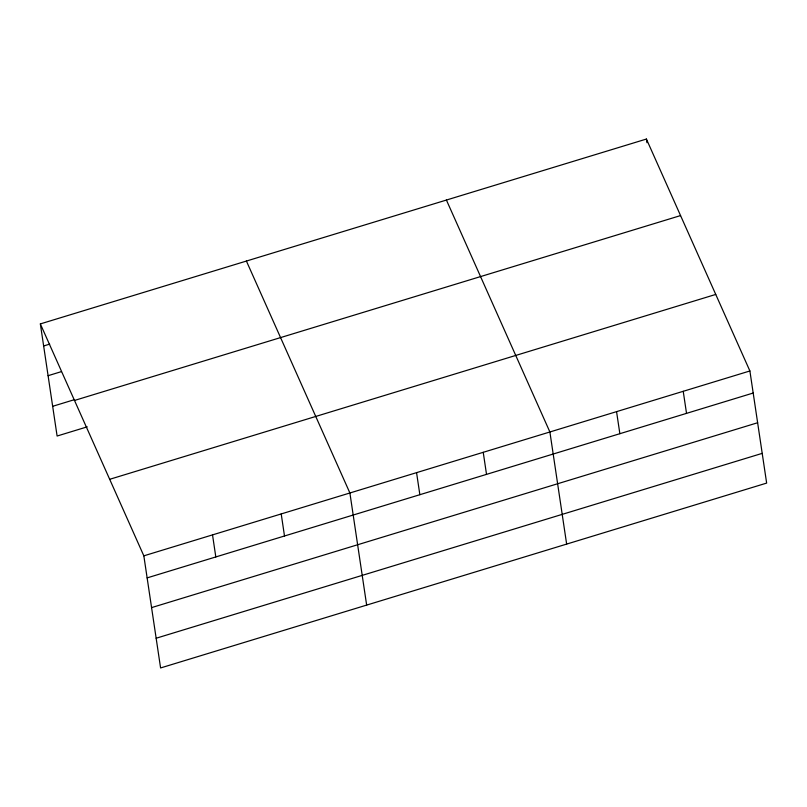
<?xml version="1.0" encoding="UTF-8"?>
<svg xmlns="http://www.w3.org/2000/svg" width="807" height="807" viewBox="0 0 807 807"><rect width="100%" height="100%" fill="white"/><g stroke="black" fill="none" stroke-linecap="round" stroke-linejoin="round"><path stroke-width="1.21" d="M40.35 323.91L646.407 139.046L749.895 370.968L766.65 483.09L160.593 667.954L143.838 555.841L40.35 323.91L57.105 436.032L87.227 426.842M43.649 345.971L49.671 344.125M48.087 375.689L61.342 371.644M52.667 406.304L74.355 399.687M74.496 400.454L680.563 215.58M109.681 479.308L715.748 294.434M143.838 555.841L749.895 370.968M147.126 577.893L753.193 393.029M151.575 607.61L757.632 422.747M156.144 638.236L762.212 453.363M446.412 200.055L549.89 431.977L566.645 544.089M246.407 261.054L349.895 492.986L366.65 605.099M646.407 139.046L646.962 142.718M683.226 391.304L686.525 413.366M616.558 411.641L619.857 433.702M483.232 452.313L486.52 474.365M416.563 472.65L419.852 494.701M281.209 513.938L284.498 535.989M212.523 534.89L215.812 556.941"/></g></svg>
